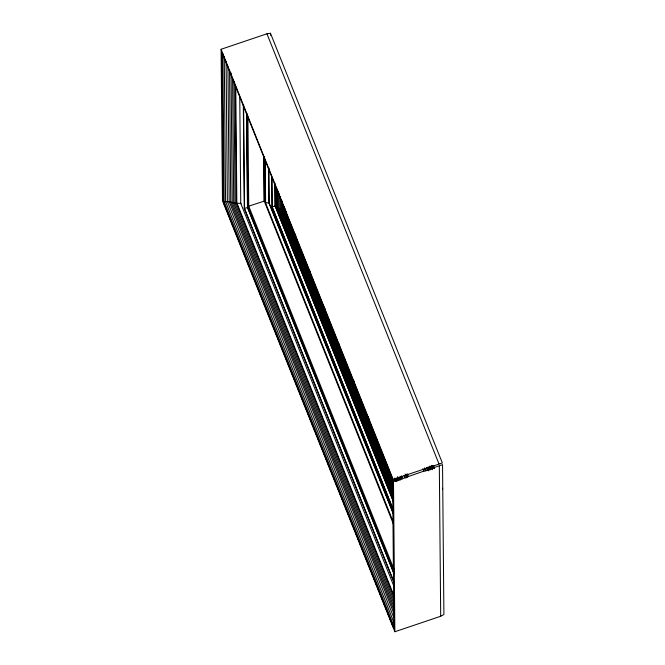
<?xml version="1.0" encoding="UTF-8"?>
<svg xmlns="http://www.w3.org/2000/svg" width="665" height="665" viewBox="0 0 665 665"><rect width="100%" height="100%" fill="white"/><g stroke="black" fill="none" stroke-linecap="round" stroke-linejoin="round"><path stroke-width="1" d="M442.566 489.132L442.582 488.243M440.695 616.256L443.904 614.51L442.541 464.636L393.489 481.684L394.852 631.75L440.695 616.256L439.324 466.19M394.852 631.75L222.476 200.772L221.096 49.277L266.939 33.79L270.48 33.25L442.35 462.965L393.131 479.407L393.239 482.058M397.487 476.73L398.942 480.363L396.681 479.789L393.173 480.512L222.002 52.56L223.457 202.06L393.946 628.467L223.365 201.977C229.159 200.556 234.753 203.931 240.73 203.291L241.121 203.831M265.102 160.415L265.485 202.684L269.15 202.975L393.165 513.031M271.727 176.823L272.002 206.848L275.244 206.092L393.472 501.693M286.158 211.811L282.268 209.292L276.64 207.995L276.457 187.397M243.307 104.671L244.246 208.079L393.863 581.775M266.939 33.79L438.975 463.912M433.447 465.392L434.586 468.251M433.422 466.281L434.187 468.185M432.824 465.4L433.971 468.251M432.641 466.099L433.405 468.027M432.05 466.298L432.824 468.218M431.435 465.392L432.582 468.235M431.535 465.99L432.682 468.85M431.377 465.849L432.516 468.692M431.169 466.755L432.325 469.623M430.122 466.032L431.261 468.875M429.831 466.764L430.978 469.623M429.332 466.489L430.488 469.357M429.174 466.298L430.446 469.573M429.316 467.537L430.08 469.44M428.709 467.296L429.856 470.163M427.878 467.129L429.025 470.014M427.412 467.927L428.568 470.82M426.697 467.695L427.836 470.546M426.639 467.703L427.811 470.637M424.727 468.06L425.874 470.936M424.636 468.102L425.775 470.953M422.832 468.7L423.913 471.51M407.404 473.912L408.51 476.68M406.515 474.212L407.628 476.98M405.65 474.918L406.781 477.744M405.126 474.02L406.639 477.794M404.087 475.367L405.209 478.152M401.56 475.965L402.699 478.808M401.111 476.14L402.225 478.916M400.122 476.506L401.195 479.182M399.407 477.345L400.496 480.055M398.46 477.271L399.507 479.889M397.288 478.002L398.036 479.872M395.999 478.077L396.681 479.789M394.387 478.077L395.16 480.005M295.011 233.955L295.784 235.876M309.641 270.53L310.414 272.459M324.271 307.114L325.044 309.034M338.901 343.689L339.674 345.617M353.531 380.272L354.304 382.2M368.161 416.855L368.934 418.775M221.096 49.277L393.131 479.407M393.489 481.684L285.435 211.595L285.41 209.525M392.683 480.895L284.828 211.237L284.795 208.153M392.574 481.427L284.304 210.739L284.271 206.582M392.857 483.023L283.731 210.198L283.689 206.042M392.641 483.679L283.057 209.699L283.007 204.504M392.724 485.458L282.268 209.292L282.193 200.996M392.799 487.694L281.345 209.043L281.262 199.733M392.724 490.072L280.273 208.926L280.165 196.557M393.422 494.561L279.092 208.727L278.951 193.149M393.364 496.938L277.995 208.502L277.837 190.88M393.14 498.243L277.164 208.303L276.997 189.708M393.439 499.806L276.806 208.212L276.615 187.505M276.64 207.995L393.156 499.299M393.248 501.31L275.086 205.901L274.886 183.141M393.048 509.024L272.201 206.873L271.935 177.912M272.002 206.848L393.331 510.188M393.481 514.278L268.934 202.9L268.618 167.796M265.485 202.684L393.505 522.599M393.372 523.97L264.155 200.905L263.747 156.242M394.146 569.681L248.727 206.125L247.912 116.782M394.029 571.883L247.854 206.433L247.023 115.028M393.855 573.122L247.588 207.422L246.732 113.05M394.071 574.036L247.463 207.488L246.599 113.133M244.246 208.079L394.154 582.881M393.888 586.222L240.73 203.291L239.757 96.824M394.029 595.865L236.831 202.85L235.776 86.783M393.996 597.253L236.275 202.908L235.194 84.63M393.855 600.071L235.069 203.074L233.964 81.255M393.904 603.504L233.714 203.008L232.584 78.495M394.146 607.461L232.26 202.717L231.071 72.975M393.855 609.996L230.747 202.202L229.541 69.95M394.037 613.762L229.176 201.586L227.945 66.774M393.921 617.843L227.363 201.42L226.092 61.38M393.821 622.199L225.585 201.578L224.271 56.783M394.187 626.92L224.172 201.869L222.825 53.699M392.591 479.44L393.946 628.467M397.113 478.983L397.138 481.053M396.806 479.049L396.822 481.119M396.573 479.249L396.589 481.319M395.675 479.29L395.692 481.369M275.044 184.438L275.244 206.092M270.48 33.25L270.497 35.32M268.835 167.929L269.15 202.975M265.227 160.34L265.618 202.85M263.905 156.524L264.313 201.088L247.854 206.433L247.588 207.422L244.554 208.469L243.606 104.787"/></g></svg>
